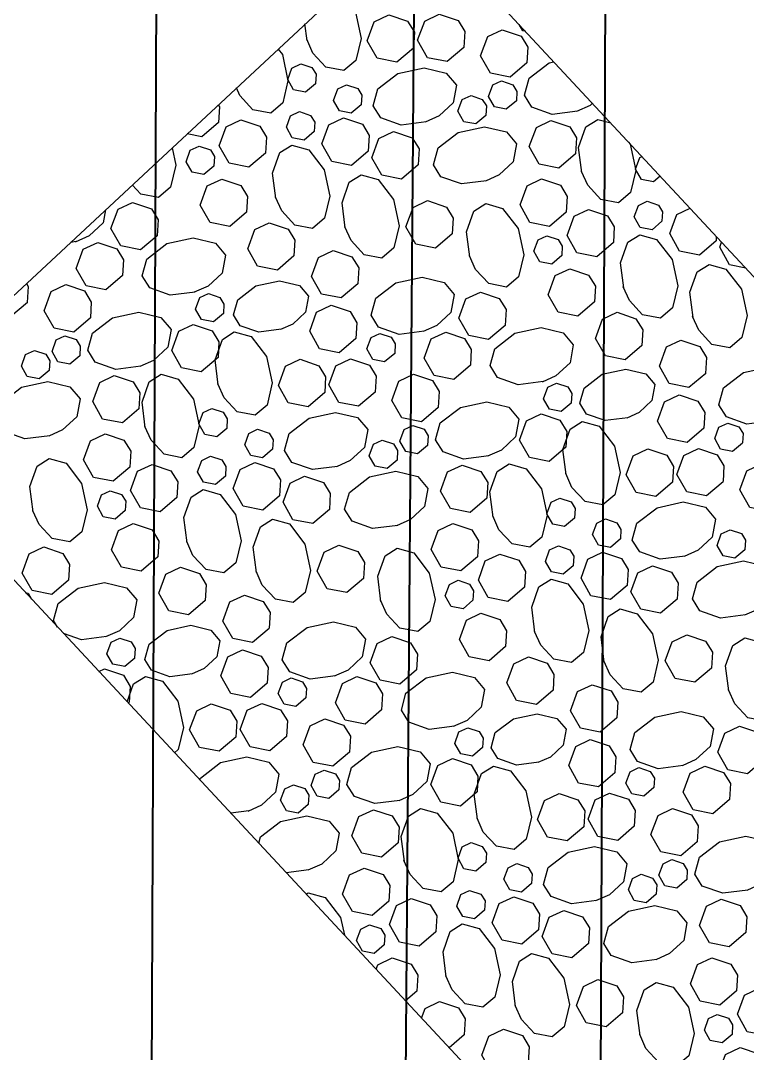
# Model space of a CAD drawing. Header units: inches. Extents: x -5337 to 1057, y 15227 to 19227.
# Drawn here: x -1603.66 to -1593.95, y 18825.35 to 18839.15 of the extents above; entities that cross this region are included whole.
import ezdxf

# ---------------------------------------------------------------- set-up
doc = ezdxf.new("R2010")
doc.units = ezdxf.units.IN
doc.header["$LTSCALE"] = 150
doc.header["$MEASUREMENT"] = 0
doc.layers.add('COMT-MIN', color=84, linetype='Continuous')
doc.layers.add('PAVING', color=7, linetype='Continuous')

msp = doc.modelspace()

# ---------------------------------------------------------------- linework, layer by layer
at = {"layer": 'COMT-MIN', "color": 5, "linetype": 'Continuous', "lineweight": 40}
for p, q in [((-1601.925, 18821.203), (-1601.737, 18866.844)), ((-1595.953, 18814.368), (-1595.788, 18854.512)), ((-1598.41, 18839.341), (-1598.584, 18816.865))]:
    msp.add_line(p, q, dxfattribs=at)
for centre, radius, start, end in [((-1559.795, 19116.273), 298.062, 254.01612, 261.87426), ((-1547.951, 19142.999), 330.042, 253.31708, 261.17523)]:
    msp.add_arc(centre, radius, start, end, dxfattribs=at)
at = {"layer": 'PAVING', "color": 1, "flags": 128}
msp.add_lwpolyline([(-1592.025, 18819.077), (-1584.706, 18825.891), (-1598.335, 18840.529), (-1605.654, 18833.714)], close=True, dxfattribs=at)
for points in [[(-1599.403, 18839.534), (-1599.397, 18839.533), (-1599.191, 18839.264), (-1599.115, 18838.912), (-1599.186, 18838.617), (-1599.346, 18838.482), (-1599.584, 18838.527), (-1599.759, 18838.715), (-1599.842, 18838.9)], [(-1598.415, 18838.784), (-1598.638, 18838.595), (-1598.902, 18838.647), (-1599.034, 18838.881), (-1598.94, 18839.136), (-1598.745, 18839.228), (-1598.493, 18839.144), (-1598.403, 18838.995), (-1598.415, 18838.784)], [(-1597.74, 18838.791), (-1597.963, 18838.602), (-1598.227, 18838.654), (-1598.359, 18838.888), (-1598.265, 18839.143), (-1598.07, 18839.236), (-1597.818, 18839.151), (-1597.728, 18839.003), (-1597.741, 18838.791)], [(-1599.837, 18838.886), (-1599.865, 18839.105)], [(-1596.898, 18838.584), (-1597.121, 18838.395), (-1597.384, 18838.447), (-1597.517, 18838.681), (-1597.423, 18838.937), (-1597.228, 18839.029), (-1596.976, 18838.944), (-1596.886, 18838.796), (-1596.898, 18838.585)], [(-1596.915, 18839.004), (-1596.954, 18839.012), (-1597.003, 18839.099)], [(-1600.224, 18838.77), (-1600.167, 18838.697), (-1600.092, 18838.345), (-1600.162, 18838.05), (-1600.323, 18837.915), (-1600.561, 18837.959), (-1600.735, 18838.148), (-1600.782, 18838.251)], [(-1596.224, 18837.939), (-1596.56, 18837.896), (-1596.833, 18837.993), (-1596.933, 18838.153), (-1596.87, 18838.379), (-1596.602, 18838.585), (-1596.538, 18838.599)], [(-1599.724, 18838.306), (-1599.858, 18838.192), (-1600.016, 18838.224), (-1600.095, 18838.364), (-1600.039, 18838.517), (-1599.922, 18838.573), (-1599.771, 18838.522), (-1599.717, 18838.433), (-1599.724, 18838.306)], [(-1598.244, 18837.797), (-1598.58, 18837.755), (-1598.853, 18837.852), (-1598.954, 18838.012), (-1598.891, 18838.238), (-1598.623, 18838.444), (-1598.271, 18838.52), (-1597.976, 18838.449), (-1597.84, 18838.289), (-1597.885, 18838.051), (-1598.073, 18837.876), (-1598.259, 18837.793)], [(-1597.04, 18838.078), (-1597.174, 18837.965), (-1597.332, 18837.996), (-1597.411, 18838.136), (-1597.355, 18838.29), (-1597.238, 18838.345), (-1597.087, 18838.294), (-1597.033, 18838.205), (-1597.04, 18838.078)], [(-1599.112, 18838.026), (-1599.246, 18837.913), (-1599.404, 18837.944), (-1599.484, 18838.084), (-1599.427, 18838.238), (-1599.31, 18838.293), (-1599.159, 18838.242), (-1599.105, 18838.153), (-1599.113, 18838.027)], [(-1601.024, 18838.025), (-1601.008, 18838), (-1601.021, 18837.788)], [(-1597.449, 18837.883), (-1597.582, 18837.769), (-1597.74, 18837.8), (-1597.82, 18837.94), (-1597.764, 18838.094), (-1597.646, 18838.149), (-1597.495, 18838.098), (-1597.441, 18838.01), (-1597.449, 18837.883)], [(-1596.023, 18838.045), (-1596.053, 18838.017), (-1596.238, 18837.934)], [(-1599.742, 18837.668), (-1599.875, 18837.554), (-1600.034, 18837.585), (-1600.113, 18837.726), (-1600.057, 18837.879), (-1599.94, 18837.934), (-1599.789, 18837.884), (-1599.735, 18837.795), (-1599.742, 18837.668)], [(-1601.021, 18837.788), (-1601.243, 18837.599), (-1601.44, 18837.637)], [(-1600.392, 18837.381), (-1600.615, 18837.192), (-1600.878, 18837.244), (-1601.011, 18837.477), (-1600.917, 18837.733), (-1600.722, 18837.825), (-1600.47, 18837.74), (-1600.38, 18837.592), (-1600.392, 18837.381)], [(-1599.02, 18837.406), (-1599.242, 18837.216), (-1599.506, 18837.268), (-1599.639, 18837.502), (-1599.545, 18837.758), (-1599.35, 18837.85), (-1599.098, 18837.765), (-1599.007, 18837.617), (-1599.02, 18837.406)], [(-1596.249, 18837.371), (-1596.471, 18837.181), (-1596.735, 18837.233), (-1596.867, 18837.467), (-1596.773, 18837.723), (-1596.578, 18837.815), (-1596.327, 18837.731), (-1596.236, 18837.582), (-1596.249, 18837.371)], [(-1596.166, 18837.121), (-1596.208, 18837.457), (-1596.112, 18837.73), (-1595.951, 18837.83), (-1595.778, 18837.783)], [(-1598.353, 18837.223), (-1598.576, 18837.034), (-1598.839, 18837.086), (-1598.972, 18837.319), (-1598.878, 18837.575), (-1598.683, 18837.667), (-1598.431, 18837.583), (-1598.341, 18837.435), (-1598.353, 18837.223)], [(-1597.44, 18837.01), (-1597.775, 18836.968), (-1598.049, 18837.064), (-1598.149, 18837.225), (-1598.086, 18837.451), (-1597.818, 18837.657), (-1597.466, 18837.732), (-1597.171, 18837.662), (-1597.036, 18837.502), (-1597.081, 18837.264), (-1597.269, 18837.089), (-1597.454, 18837.006)], [(-1601.082, 18837.207), (-1601.215, 18837.094), (-1601.373, 18837.125), (-1601.453, 18837.265), (-1601.397, 18837.418), (-1601.28, 18837.474), (-1601.129, 18837.423), (-1601.074, 18837.334), (-1601.082, 18837.207)], [(-1600.254, 18836.778), (-1600.297, 18837.114), (-1600.2, 18837.387), (-1600.04, 18837.487), (-1599.814, 18837.424), (-1599.608, 18837.156), (-1599.532, 18836.805), (-1599.603, 18836.51), (-1599.763, 18836.374), (-1600.001, 18836.419), (-1600.176, 18836.607), (-1600.259, 18836.792)], [(-1595.54, 18837.527), (-1595.519, 18837.5), (-1595.444, 18837.148), (-1595.514, 18836.852), (-1595.674, 18836.717), (-1595.912, 18836.762), (-1596.087, 18836.95), (-1596.17, 18837.135)], [(-1601.639, 18837.452), (-1601.589, 18837.219), (-1601.66, 18836.924), (-1601.82, 18836.789), (-1602.058, 18836.833), (-1602.172, 18836.956)], [(-1595.118, 18837.073), (-1595.209, 18836.995), (-1595.368, 18837.026), (-1595.447, 18837.166), (-1595.391, 18837.32), (-1595.361, 18837.334)], [(-1599.327, 18836.382), (-1599.37, 18836.717), (-1599.273, 18836.991), (-1599.113, 18837.091), (-1598.887, 18837.028), (-1598.681, 18836.76), (-1598.606, 18836.408), (-1598.676, 18836.113), (-1598.836, 18835.978), (-1599.074, 18836.023), (-1599.249, 18836.211), (-1599.332, 18836.396)], [(-1600.645, 18836.589), (-1600.867, 18836.399), (-1601.131, 18836.451), (-1601.264, 18836.685), (-1601.17, 18836.941), (-1600.975, 18837.033), (-1600.723, 18836.948), (-1600.632, 18836.8), (-1600.645, 18836.589)], [(-1596.373, 18836.591), (-1596.595, 18836.401), (-1596.859, 18836.453), (-1596.991, 18836.687), (-1596.897, 18836.943), (-1596.702, 18837.035), (-1596.451, 18836.95), (-1596.36, 18836.802), (-1596.373, 18836.591)], [(-1601.838, 18836.277), (-1602.061, 18836.087), (-1602.324, 18836.139), (-1602.457, 18836.373), (-1602.363, 18836.629), (-1602.168, 18836.721), (-1601.916, 18836.636), (-1601.826, 18836.488), (-1601.838, 18836.277)], [(-1597.896, 18836.301), (-1598.119, 18836.111), (-1598.382, 18836.163), (-1598.515, 18836.397), (-1598.421, 18836.653), (-1598.226, 18836.745), (-1597.974, 18836.66), (-1597.883, 18836.512), (-1597.896, 18836.301)], [(-1597.663, 18835.995), (-1597.706, 18836.33), (-1597.609, 18836.604), (-1597.448, 18836.705), (-1597.223, 18836.642), (-1597.017, 18836.374), (-1596.941, 18836.022), (-1597.012, 18835.726), (-1597.172, 18835.591), (-1597.41, 18835.636), (-1597.585, 18835.824), (-1597.668, 18836.009)], [(-1595.094, 18836.47), (-1595.227, 18836.357), (-1595.386, 18836.388), (-1595.465, 18836.528), (-1595.409, 18836.682), (-1595.292, 18836.737), (-1595.141, 18836.686), (-1595.086, 18836.597), (-1595.094, 18836.47)], [(-1594.372, 18836.208), (-1594.594, 18836.018), (-1594.858, 18836.07), (-1594.99, 18836.304), (-1594.897, 18836.56), (-1594.718, 18836.644)], [(-1602.529, 18836.623), (-1602.562, 18836.45), (-1602.75, 18836.275), (-1602.935, 18836.192)], [(-1595.744, 18836.184), (-1595.966, 18835.994), (-1596.23, 18836.046), (-1596.363, 18836.28), (-1596.269, 18836.536), (-1596.074, 18836.628), (-1595.822, 18836.543), (-1595.731, 18836.395), (-1595.744, 18836.184)], [(-1600.012, 18836.006), (-1600.234, 18835.817), (-1600.498, 18835.869), (-1600.63, 18836.102), (-1600.536, 18836.358), (-1600.342, 18836.45), (-1600.09, 18836.365), (-1600, 18836.217), (-1600.012, 18836.006)], [(-1601.331, 18835.524), (-1601.666, 18835.482), (-1601.939, 18835.578), (-1602.04, 18835.739), (-1601.977, 18835.965), (-1601.709, 18836.171), (-1601.357, 18836.246), (-1601.062, 18836.176), (-1600.927, 18836.016), (-1600.971, 18835.778), (-1601.159, 18835.603), (-1601.345, 18835.52)], [(-1596.434, 18836.01), (-1596.567, 18835.896), (-1596.725, 18835.927), (-1596.805, 18836.068), (-1596.749, 18836.221), (-1596.632, 18836.276), (-1596.481, 18836.226), (-1596.426, 18836.137), (-1596.434, 18836.01)], [(-1595.606, 18835.581), (-1595.648, 18835.916), (-1595.552, 18836.189), (-1595.391, 18836.29), (-1595.166, 18836.227), (-1594.96, 18835.959), (-1594.884, 18835.607), (-1594.955, 18835.312), (-1595.115, 18835.177), (-1595.353, 18835.221), (-1595.528, 18835.409), (-1595.611, 18835.595)], [(-1594.368, 18836.268), (-1594.372, 18836.208)], [(-1602.921, 18836.197), (-1602.998, 18836.187)], [(-1602.302, 18835.743), (-1602.525, 18835.554), (-1602.788, 18835.606), (-1602.921, 18835.84), (-1602.827, 18836.095), (-1602.632, 18836.187), (-1602.38, 18836.103), (-1602.29, 18835.955), (-1602.302, 18835.743)], [(-1593.974, 18835.845), (-1594.191, 18835.888), (-1594.323, 18836.122), (-1594.298, 18836.192)], [(-1599.158, 18835.635), (-1599.381, 18835.445), (-1599.645, 18835.497), (-1599.777, 18835.731), (-1599.683, 18835.987), (-1599.488, 18836.079), (-1599.237, 18835.994), (-1599.146, 18835.846), (-1599.159, 18835.635)], [(-1595.997, 18835.391), (-1596.219, 18835.202), (-1596.483, 18835.254), (-1596.615, 18835.488), (-1596.521, 18835.743), (-1596.327, 18835.836), (-1596.075, 18835.751), (-1595.984, 18835.602), (-1595.997, 18835.391)], [(-1594.679, 18835.184), (-1594.721, 18835.52), (-1594.625, 18835.793), (-1594.465, 18835.894), (-1594.239, 18835.831), (-1594.033, 18835.563), (-1593.957, 18835.211), (-1594.028, 18834.915), (-1594.188, 18834.78), (-1594.426, 18834.825), (-1594.601, 18835.013), (-1594.684, 18835.198)], [(-1598.273, 18834.999), (-1598.608, 18834.957), (-1598.882, 18835.053), (-1598.982, 18835.214), (-1598.92, 18835.44), (-1598.651, 18835.645), (-1598.299, 18835.721), (-1598.004, 18835.651), (-1597.869, 18835.49), (-1597.914, 18835.252), (-1598.102, 18835.078), (-1598.287, 18834.995)], [(-1603.587, 18835.638), (-1603.562, 18835.597), (-1603.575, 18835.385)], [(-1602.732, 18835.179), (-1602.955, 18834.989), (-1603.218, 18835.041), (-1603.351, 18835.275), (-1603.257, 18835.531), (-1603.062, 18835.623), (-1602.81, 18835.538), (-1602.72, 18835.39), (-1602.732, 18835.179)], [(-1600.181, 18835.026), (-1600.483, 18834.988), (-1600.729, 18835.074), (-1600.82, 18835.219), (-1600.763, 18835.422), (-1600.522, 18835.608), (-1600.205, 18835.675), (-1599.939, 18835.612), (-1599.818, 18835.468), (-1599.858, 18835.254), (-1600.027, 18835.096), (-1600.194, 18835.022)], [(-1600.954, 18835.237), (-1601.088, 18835.124), (-1601.246, 18835.155), (-1601.326, 18835.295), (-1601.269, 18835.449), (-1601.152, 18835.504), (-1601.001, 18835.453), (-1600.947, 18835.364), (-1600.955, 18835.237)], [(-1597.19, 18835.079), (-1597.412, 18834.89), (-1597.676, 18834.942), (-1597.808, 18835.176), (-1597.715, 18835.431), (-1597.52, 18835.524), (-1597.268, 18835.439), (-1597.177, 18835.291), (-1597.19, 18835.079)], [(-1603.574, 18835.385), (-1603.797, 18835.196), (-1604.016, 18835.239)], [(-1599.184, 18834.902), (-1599.406, 18834.713), (-1599.67, 18834.765), (-1599.802, 18834.999), (-1599.709, 18835.254), (-1599.514, 18835.347), (-1599.262, 18835.262), (-1599.172, 18835.114), (-1599.184, 18834.902)], [(-1602.058, 18834.533), (-1602.394, 18834.49), (-1602.667, 18834.587), (-1602.767, 18834.747), (-1602.705, 18834.973), (-1602.436, 18835.179), (-1602.085, 18835.255), (-1601.789, 18835.184), (-1601.654, 18835.024), (-1601.699, 18834.786), (-1601.887, 18834.611), (-1602.072, 18834.528)], [(-1595.364, 18834.809), (-1595.586, 18834.619), (-1595.85, 18834.671), (-1595.982, 18834.905), (-1595.888, 18835.161), (-1595.693, 18835.253), (-1595.442, 18835.168), (-1595.351, 18835.02), (-1595.364, 18834.809)], [(-1601.027, 18834.648), (-1601.25, 18834.458), (-1601.514, 18834.51), (-1601.646, 18834.744), (-1601.552, 18835), (-1601.357, 18835.092), (-1601.105, 18835.007), (-1601.015, 18834.859), (-1601.027, 18834.648)], [(-1601.023, 18834.282), (-1601.065, 18834.618), (-1600.969, 18834.892), (-1600.809, 18834.992), (-1600.583, 18834.929), (-1600.377, 18834.661), (-1600.301, 18834.309), (-1600.372, 18834.014), (-1600.532, 18833.879), (-1600.77, 18833.923), (-1600.945, 18834.111), (-1601.028, 18834.297)], [(-1597.654, 18834.546), (-1597.876, 18834.356), (-1598.14, 18834.408), (-1598.273, 18834.642), (-1598.179, 18834.898), (-1597.984, 18834.99), (-1597.732, 18834.905), (-1597.642, 18834.757), (-1597.654, 18834.546)], [(-1596.682, 18834.327), (-1597.018, 18834.285), (-1597.291, 18834.381), (-1597.391, 18834.541), (-1597.329, 18834.767), (-1597.061, 18834.973), (-1596.709, 18835.049), (-1596.414, 18834.978), (-1596.279, 18834.818), (-1596.323, 18834.58), (-1596.511, 18834.405), (-1596.697, 18834.322)], [(-1602.874, 18834.673), (-1603.008, 18834.559), (-1603.166, 18834.59), (-1603.245, 18834.73), (-1603.189, 18834.884), (-1603.072, 18834.939), (-1602.921, 18834.888), (-1602.867, 18834.799), (-1602.875, 18834.672)], [(-1598.666, 18834.705), (-1598.8, 18834.591), (-1598.958, 18834.622), (-1599.037, 18834.763), (-1598.981, 18834.916), (-1598.864, 18834.972), (-1598.713, 18834.921), (-1598.659, 18834.832), (-1598.666, 18834.705)], [(-1594.51, 18834.437), (-1594.733, 18834.248), (-1594.996, 18834.3), (-1595.129, 18834.534), (-1595.035, 18834.79), (-1594.84, 18834.882), (-1594.589, 18834.797), (-1594.498, 18834.649), (-1594.511, 18834.437)], [(-1603.283, 18834.477), (-1603.416, 18834.363), (-1603.575, 18834.394), (-1603.654, 18834.534), (-1603.598, 18834.688), (-1603.481, 18834.743), (-1603.33, 18834.693), (-1603.275, 18834.604), (-1603.283, 18834.477)], [(-1599.601, 18834.181), (-1599.824, 18833.991), (-1600.088, 18834.043), (-1600.22, 18834.277), (-1600.126, 18834.533), (-1599.931, 18834.625), (-1599.679, 18834.54), (-1599.589, 18834.392), (-1599.601, 18834.181)], [(-1598.926, 18834.188), (-1599.149, 18833.998), (-1599.412, 18834.05), (-1599.545, 18834.284), (-1599.451, 18834.54), (-1599.256, 18834.632), (-1599.004, 18834.547), (-1598.914, 18834.399), (-1598.927, 18834.188)], [(-1595.552, 18833.845), (-1595.854, 18833.807), (-1596.101, 18833.893), (-1596.191, 18834.038), (-1596.135, 18834.241), (-1595.893, 18834.427), (-1595.576, 18834.495), (-1595.311, 18834.431), (-1595.189, 18834.287), (-1595.229, 18834.073), (-1595.398, 18833.915), (-1595.565, 18833.841)], [(-1593.624, 18833.802), (-1593.96, 18833.759), (-1594.234, 18833.856), (-1594.334, 18834.016), (-1594.271, 18834.242), (-1594.003, 18834.448), (-1593.651, 18834.524), (-1593.356, 18834.453), (-1593.221, 18834.293), (-1593.265, 18834.055), (-1593.453, 18833.88), (-1593.639, 18833.797)], [(-1603.274, 18833.604), (-1603.609, 18833.562), (-1603.883, 18833.659), (-1603.983, 18833.819), (-1603.921, 18834.045), (-1603.652, 18834.251), (-1603.3, 18834.327), (-1603.005, 18834.256), (-1602.87, 18834.096), (-1602.915, 18833.858), (-1603.103, 18833.683), (-1603.288, 18833.6)], [(-1602.083, 18833.965), (-1602.305, 18833.775), (-1602.569, 18833.827), (-1602.701, 18834.061), (-1602.607, 18834.317), (-1602.413, 18834.409), (-1602.161, 18834.325), (-1602.07, 18834.176), (-1602.083, 18833.965)], [(-1602, 18833.715), (-1602.042, 18834.051), (-1601.946, 18834.324), (-1601.785, 18834.425), (-1601.559, 18834.362), (-1601.353, 18834.094), (-1601.278, 18833.742), (-1601.348, 18833.446), (-1601.509, 18833.311), (-1601.747, 18833.356), (-1601.921, 18833.544), (-1602.004, 18833.729)], [(-1598.084, 18833.981), (-1598.306, 18833.791), (-1598.57, 18833.843), (-1598.703, 18834.077), (-1598.609, 18834.333), (-1598.414, 18834.425), (-1598.162, 18834.341), (-1598.072, 18834.193), (-1598.084, 18833.981)], [(-1596.306, 18834.04), (-1596.44, 18833.926), (-1596.598, 18833.958), (-1596.677, 18834.098), (-1596.621, 18834.251), (-1596.504, 18834.307), (-1596.353, 18834.256), (-1596.299, 18834.167), (-1596.306, 18834.04)], [(-1597.41, 18833.335), (-1597.745, 18833.293), (-1598.019, 18833.389), (-1598.119, 18833.55), (-1598.056, 18833.775), (-1597.788, 18833.982), (-1597.436, 18834.057), (-1597.141, 18833.986), (-1597.006, 18833.827), (-1597.051, 18833.588), (-1597.239, 18833.413), (-1597.424, 18833.331)], [(-1594.536, 18833.705), (-1594.758, 18833.515), (-1595.022, 18833.567), (-1595.154, 18833.801), (-1595.06, 18834.057), (-1594.866, 18834.149), (-1594.614, 18834.064), (-1594.523, 18833.916), (-1594.536, 18833.705)], [(-1600.91, 18833.702), (-1601.044, 18833.589), (-1601.202, 18833.62), (-1601.281, 18833.761), (-1601.225, 18833.914), (-1601.108, 18833.969), (-1600.957, 18833.918), (-1600.903, 18833.83), (-1600.91, 18833.703)], [(-1599.43, 18833.194), (-1599.766, 18833.152), (-1600.039, 18833.248), (-1600.139, 18833.409), (-1600.077, 18833.635), (-1599.809, 18833.841), (-1599.457, 18833.916), (-1599.162, 18833.846), (-1599.026, 18833.686), (-1599.071, 18833.447), (-1599.259, 18833.273), (-1599.444, 18833.19)], [(-1596.379, 18833.45), (-1596.602, 18833.261), (-1596.865, 18833.313), (-1596.998, 18833.547), (-1596.904, 18833.802), (-1596.709, 18833.895), (-1596.457, 18833.81), (-1596.367, 18833.662), (-1596.379, 18833.45)], [(-1596.375, 18833.085), (-1596.417, 18833.42), (-1596.321, 18833.694), (-1596.16, 18833.795), (-1595.934, 18833.732), (-1595.728, 18833.464), (-1595.653, 18833.112), (-1595.723, 18832.816), (-1595.883, 18832.681), (-1596.122, 18832.726), (-1596.297, 18832.914), (-1596.379, 18833.099)], [(-1594.018, 18833.507), (-1594.151, 18833.394), (-1594.31, 18833.425), (-1594.389, 18833.565), (-1594.333, 18833.719), (-1594.216, 18833.774), (-1594.065, 18833.723), (-1594.01, 18833.634), (-1594.018, 18833.508)], [(-1602.207, 18833.185), (-1602.429, 18832.995), (-1602.693, 18833.047), (-1602.825, 18833.281), (-1602.731, 18833.537), (-1602.536, 18833.629), (-1602.285, 18833.544), (-1602.194, 18833.396), (-1602.207, 18833.185)], [(-1600.298, 18833.423), (-1600.432, 18833.309), (-1600.59, 18833.34), (-1600.67, 18833.481), (-1600.613, 18833.634), (-1600.497, 18833.69), (-1600.345, 18833.639), (-1600.291, 18833.55), (-1600.299, 18833.423)], [(-1598.226, 18833.475), (-1598.36, 18833.361), (-1598.518, 18833.392), (-1598.597, 18833.533), (-1598.541, 18833.686), (-1598.424, 18833.742), (-1598.273, 18833.691), (-1598.219, 18833.602), (-1598.226, 18833.475)], [(-1598.635, 18833.279), (-1598.768, 18833.166), (-1598.926, 18833.197), (-1599.006, 18833.337), (-1598.95, 18833.49), (-1598.832, 18833.546), (-1598.681, 18833.495), (-1598.627, 18833.406), (-1598.635, 18833.279)], [(-1594.953, 18832.983), (-1595.175, 18832.794), (-1595.439, 18832.846), (-1595.572, 18833.08), (-1595.478, 18833.335), (-1595.283, 18833.427), (-1595.031, 18833.343), (-1594.941, 18833.195), (-1594.953, 18832.983)], [(-1594.278, 18832.99), (-1594.5, 18832.801), (-1594.764, 18832.853), (-1594.897, 18833.087), (-1594.803, 18833.342), (-1594.608, 18833.435), (-1594.356, 18833.35), (-1594.266, 18833.202), (-1594.278, 18832.991)], [(-1603.497, 18832.589), (-1603.54, 18832.925), (-1603.444, 18833.198), (-1603.283, 18833.298), (-1603.057, 18833.236), (-1602.851, 18832.968), (-1602.775, 18832.615), (-1602.846, 18832.32), (-1603.006, 18832.185), (-1603.244, 18832.23), (-1603.419, 18832.418), (-1603.502, 18832.603)], [(-1601.578, 18832.778), (-1601.801, 18832.588), (-1602.064, 18832.64), (-1602.197, 18832.874), (-1602.103, 18833.13), (-1601.908, 18833.222), (-1601.656, 18833.137), (-1601.566, 18832.989), (-1601.578, 18832.778)], [(-1600.928, 18833.064), (-1601.061, 18832.951), (-1601.22, 18832.982), (-1601.299, 18833.122), (-1601.243, 18833.275), (-1601.126, 18833.331), (-1600.975, 18833.28), (-1600.921, 18833.191), (-1600.928, 18833.065)], [(-1600.206, 18832.802), (-1600.428, 18832.612), (-1600.692, 18832.665), (-1600.825, 18832.898), (-1600.731, 18833.154), (-1600.536, 18833.246), (-1600.284, 18833.162), (-1600.193, 18833.014), (-1600.206, 18832.802)], [(-1597.435, 18832.768), (-1597.657, 18832.578), (-1597.921, 18832.63), (-1598.053, 18832.864), (-1597.959, 18833.12), (-1597.765, 18833.212), (-1597.513, 18833.127), (-1597.422, 18832.979), (-1597.435, 18832.768)], [(-1597.352, 18832.517), (-1597.394, 18832.853), (-1597.297, 18833.126), (-1597.137, 18833.227), (-1596.911, 18833.164), (-1596.705, 18832.896), (-1596.63, 18832.544), (-1596.7, 18832.249), (-1596.86, 18832.114), (-1597.098, 18832.158), (-1597.273, 18832.347), (-1597.356, 18832.532)], [(-1593.436, 18832.783), (-1593.658, 18832.594), (-1593.922, 18832.646), (-1594.054, 18832.88), (-1593.961, 18833.136), (-1593.766, 18833.228), (-1593.514, 18833.143), (-1593.423, 18832.995), (-1593.436, 18832.784)], [(-1599.539, 18832.62), (-1599.761, 18832.43), (-1600.025, 18832.482), (-1600.157, 18832.716), (-1600.064, 18832.972), (-1599.869, 18833.064), (-1599.617, 18832.979), (-1599.526, 18832.831), (-1599.539, 18832.62)], [(-1598.626, 18832.407), (-1598.961, 18832.365), (-1599.235, 18832.461), (-1599.335, 18832.622), (-1599.272, 18832.848), (-1599.004, 18833.053), (-1598.652, 18833.129), (-1598.357, 18833.059), (-1598.222, 18832.898), (-1598.267, 18832.66), (-1598.455, 18832.485), (-1598.64, 18832.402)], [(-1602.268, 18832.604), (-1602.401, 18832.49), (-1602.56, 18832.521), (-1602.639, 18832.662), (-1602.583, 18832.815), (-1602.466, 18832.87), (-1602.315, 18832.82), (-1602.26, 18832.731), (-1602.268, 18832.604)], [(-1601.44, 18832.175), (-1601.482, 18832.51), (-1601.386, 18832.784), (-1601.226, 18832.884), (-1601, 18832.821), (-1600.794, 18832.553), (-1600.718, 18832.201), (-1600.789, 18831.906), (-1600.949, 18831.771), (-1601.187, 18831.815), (-1601.362, 18832.004), (-1601.445, 18832.189)], [(-1596.262, 18832.505), (-1596.395, 18832.391), (-1596.554, 18832.423), (-1596.633, 18832.563), (-1596.577, 18832.716), (-1596.46, 18832.772), (-1596.309, 18832.721), (-1596.254, 18832.632), (-1596.262, 18832.505)], [(-1594.782, 18831.997), (-1595.118, 18831.954), (-1595.391, 18832.051), (-1595.491, 18832.211), (-1595.429, 18832.437), (-1595.16, 18832.643), (-1594.809, 18832.719), (-1594.513, 18832.648), (-1594.378, 18832.488), (-1594.423, 18832.25), (-1594.611, 18832.075), (-1594.796, 18831.992)], [(-1601.831, 18831.985), (-1602.053, 18831.796), (-1602.317, 18831.848), (-1602.449, 18832.082), (-1602.356, 18832.338), (-1602.161, 18832.43), (-1601.909, 18832.345), (-1601.818, 18832.197), (-1601.831, 18831.985)], [(-1600.513, 18831.778), (-1600.555, 18832.114), (-1600.459, 18832.387), (-1600.299, 18832.488), (-1600.073, 18832.425), (-1599.867, 18832.157), (-1599.792, 18831.805), (-1599.862, 18831.51), (-1600.022, 18831.375), (-1600.26, 18831.419), (-1600.435, 18831.607), (-1600.518, 18831.793)], [(-1597.558, 18831.987), (-1597.781, 18831.798), (-1598.044, 18831.85), (-1598.177, 18832.084), (-1598.083, 18832.339), (-1597.888, 18832.431), (-1597.636, 18832.347), (-1597.546, 18832.199), (-1597.559, 18831.987)], [(-1595.65, 18832.226), (-1595.784, 18832.112), (-1595.942, 18832.143), (-1596.021, 18832.283), (-1595.965, 18832.437), (-1595.848, 18832.492), (-1595.697, 18832.441), (-1595.643, 18832.352), (-1595.65, 18832.226)], [(-1593.987, 18832.082), (-1594.12, 18831.968), (-1594.278, 18831.999), (-1594.357, 18832.139), (-1594.301, 18832.293), (-1594.184, 18832.348), (-1594.033, 18832.297), (-1593.979, 18832.208), (-1593.987, 18832.082)], [(-1603.024, 18831.673), (-1603.247, 18831.484), (-1603.51, 18831.536), (-1603.643, 18831.77), (-1603.549, 18832.025), (-1603.354, 18832.118), (-1603.102, 18832.033), (-1603.012, 18831.885), (-1603.024, 18831.674)], [(-1599.082, 18831.697), (-1599.304, 18831.508), (-1599.568, 18831.56), (-1599.701, 18831.794), (-1599.607, 18832.049), (-1599.412, 18832.141), (-1599.16, 18832.057), (-1599.07, 18831.909), (-1599.082, 18831.697)], [(-1598.849, 18831.391), (-1598.891, 18831.727), (-1598.795, 18832.001), (-1598.635, 18832.101), (-1598.409, 18832.038), (-1598.203, 18831.77), (-1598.127, 18831.418), (-1598.198, 18831.123), (-1598.358, 18830.988), (-1598.596, 18831.032), (-1598.771, 18831.22), (-1598.854, 18831.406)], [(-1596.28, 18831.867), (-1596.413, 18831.753), (-1596.572, 18831.785), (-1596.651, 18831.925), (-1596.595, 18832.078), (-1596.478, 18832.133), (-1596.327, 18832.082), (-1596.272, 18831.994), (-1596.28, 18831.867)], [(-1596.93, 18831.58), (-1597.152, 18831.391), (-1597.416, 18831.443), (-1597.548, 18831.676), (-1597.455, 18831.932), (-1597.26, 18832.024), (-1597.008, 18831.94), (-1596.917, 18831.792), (-1596.93, 18831.58)], [(-1595.558, 18831.605), (-1595.78, 18831.415), (-1596.044, 18831.467), (-1596.176, 18831.701), (-1596.083, 18831.957), (-1595.887, 18832.049), (-1595.636, 18831.964), (-1595.545, 18831.816), (-1595.558, 18831.605)], [(-1601.198, 18831.402), (-1601.42, 18831.213), (-1601.684, 18831.265), (-1601.816, 18831.499), (-1601.722, 18831.754), (-1601.528, 18831.847), (-1601.276, 18831.762), (-1601.185, 18831.614), (-1601.198, 18831.403)], [(-1594.891, 18831.422), (-1595.113, 18831.232), (-1595.377, 18831.285), (-1595.509, 18831.519), (-1595.415, 18831.774), (-1595.221, 18831.866), (-1594.969, 18831.782), (-1594.878, 18831.633), (-1594.891, 18831.422)], [(-1593.977, 18831.21), (-1594.313, 18831.167), (-1594.586, 18831.263), (-1594.687, 18831.424), (-1594.624, 18831.65), (-1594.356, 18831.856), (-1594.004, 18831.931), (-1593.709, 18831.861), (-1593.574, 18831.701), (-1593.618, 18831.463), (-1593.806, 18831.288), (-1593.992, 18831.205)], [(-1596.792, 18830.977), (-1596.834, 18831.312), (-1596.738, 18831.586), (-1596.577, 18831.687), (-1596.352, 18831.624), (-1596.146, 18831.356), (-1596.07, 18831.004), (-1596.141, 18830.708), (-1596.301, 18830.573), (-1596.539, 18830.618), (-1596.714, 18830.806), (-1596.797, 18830.991)], [(-1603.17, 18831.047), (-1603.226, 18831.135), (-1603.163, 18831.361), (-1602.895, 18831.567), (-1602.543, 18831.643), (-1602.248, 18831.572), (-1602.113, 18831.412), (-1602.157, 18831.174), (-1602.345, 18830.999), (-1602.531, 18830.916)], [(-1597.62, 18831.406), (-1597.753, 18831.293), (-1597.911, 18831.324), (-1597.991, 18831.464), (-1597.934, 18831.617), (-1597.818, 18831.673), (-1597.666, 18831.622), (-1597.612, 18831.533), (-1597.62, 18831.406)], [(-1603.603, 18831.512), (-1603.566, 18831.499), (-1603.518, 18831.42)], [(-1600.344, 18831.031), (-1600.567, 18830.842), (-1600.831, 18830.894), (-1600.963, 18831.128), (-1600.869, 18831.384), (-1600.674, 18831.475), (-1600.423, 18831.391), (-1600.332, 18831.243), (-1600.345, 18831.032)], [(-1595.865, 18830.581), (-1595.907, 18830.916), (-1595.811, 18831.19), (-1595.651, 18831.29), (-1595.425, 18831.227), (-1595.219, 18830.959), (-1595.143, 18830.607), (-1595.214, 18830.312), (-1595.374, 18830.177), (-1595.612, 18830.222), (-1595.787, 18830.41), (-1595.87, 18830.595)], [(-1597.183, 18830.788), (-1597.405, 18830.598), (-1597.669, 18830.651), (-1597.801, 18830.884), (-1597.707, 18831.14), (-1597.513, 18831.232), (-1597.261, 18831.148), (-1597.17, 18830.999), (-1597.183, 18830.788)], [(-1601.367, 18830.422), (-1601.669, 18830.384), (-1601.915, 18830.471), (-1602.005, 18830.616), (-1601.949, 18830.819), (-1601.708, 18831.004), (-1601.391, 18831.072), (-1601.125, 18831.008), (-1601.004, 18830.865), (-1601.044, 18830.65), (-1601.213, 18830.493), (-1601.38, 18830.418)], [(-1599.459, 18830.396), (-1599.794, 18830.353), (-1600.068, 18830.45), (-1600.168, 18830.61), (-1600.105, 18830.836), (-1599.837, 18831.042), (-1599.485, 18831.118), (-1599.19, 18831.047), (-1599.055, 18830.887), (-1599.1, 18830.649), (-1599.288, 18830.474), (-1599.473, 18830.391)], [(-1602.517, 18830.921), (-1602.852, 18830.879), (-1603.093, 18830.963)], [(-1602.14, 18830.634), (-1602.274, 18830.52), (-1602.432, 18830.552), (-1602.512, 18830.692), (-1602.455, 18830.845), (-1602.338, 18830.901), (-1602.187, 18830.85), (-1602.133, 18830.761), (-1602.141, 18830.634)], [(-1598.376, 18830.476), (-1598.598, 18830.286), (-1598.862, 18830.338), (-1598.994, 18830.572), (-1598.901, 18830.828), (-1598.706, 18830.92), (-1598.454, 18830.836), (-1598.363, 18830.687), (-1598.376, 18830.476)], [(-1594.434, 18830.5), (-1594.656, 18830.31), (-1594.92, 18830.362), (-1595.052, 18830.596), (-1594.959, 18830.852), (-1594.764, 18830.944), (-1594.512, 18830.859), (-1594.421, 18830.711), (-1594.434, 18830.5)], [(-1594.201, 18830.194), (-1594.243, 18830.53), (-1594.147, 18830.803), (-1593.986, 18830.904), (-1593.76, 18830.841), (-1593.554, 18830.573), (-1593.479, 18830.221), (-1593.549, 18829.926), (-1593.71, 18829.79), (-1593.948, 18829.835), (-1594.122, 18830.023), (-1594.205, 18830.209)], [(-1600.37, 18830.299), (-1600.592, 18830.109), (-1600.856, 18830.161), (-1600.988, 18830.395), (-1600.895, 18830.651), (-1600.7, 18830.743), (-1600.448, 18830.658), (-1600.357, 18830.51), (-1600.37, 18830.299)], [(-1596.55, 18830.205), (-1596.772, 18830.015), (-1597.036, 18830.068), (-1597.168, 18830.301), (-1597.074, 18830.557), (-1596.879, 18830.649), (-1596.628, 18830.565), (-1596.537, 18830.416), (-1596.55, 18830.205)], [(-1602.618, 18830.453), (-1602.543, 18830.488), (-1602.291, 18830.404), (-1602.201, 18830.256), (-1602.213, 18830.044)], [(-1597.868, 18829.724), (-1598.204, 18829.681), (-1598.477, 18829.778), (-1598.577, 18829.938), (-1598.515, 18830.164), (-1598.247, 18830.37), (-1597.895, 18830.446), (-1597.6, 18830.375), (-1597.464, 18830.215), (-1597.509, 18829.977), (-1597.697, 18829.802), (-1597.883, 18829.719)], [(-1602.24, 18830.047), (-1602.155, 18830.288), (-1601.995, 18830.389), (-1601.769, 18830.326), (-1601.563, 18830.057), (-1601.487, 18829.706), (-1601.558, 18829.411), (-1601.608, 18829.368)], [(-1599.852, 18830.101), (-1599.986, 18829.988), (-1600.144, 18830.019), (-1600.223, 18830.159), (-1600.167, 18830.312), (-1600.05, 18830.368), (-1599.899, 18830.317), (-1599.844, 18830.228), (-1599.852, 18830.102)], [(-1598.84, 18829.942), (-1599.062, 18829.753), (-1599.326, 18829.805), (-1599.459, 18830.038), (-1599.365, 18830.294), (-1599.17, 18830.387), (-1598.918, 18830.302), (-1598.828, 18830.154), (-1598.84, 18829.942)], [(-1595.696, 18829.834), (-1595.919, 18829.644), (-1596.182, 18829.697), (-1596.315, 18829.93), (-1596.221, 18830.186), (-1596.026, 18830.278), (-1595.775, 18830.194), (-1595.684, 18830.045), (-1595.697, 18829.834)], [(-1602.213, 18830.044), (-1602.226, 18830.033)], [(-1600.112, 18829.584), (-1600.335, 18829.395), (-1600.598, 18829.447), (-1600.731, 18829.681), (-1600.637, 18829.937), (-1600.442, 18830.029), (-1600.19, 18829.944), (-1600.1, 18829.796), (-1600.113, 18829.585)], [(-1600.787, 18829.577), (-1601.01, 18829.388), (-1601.273, 18829.44), (-1601.406, 18829.674), (-1601.312, 18829.929), (-1601.117, 18830.022), (-1600.865, 18829.937), (-1600.775, 18829.789), (-1600.787, 18829.577)], [(-1596.738, 18829.242), (-1597.04, 18829.203), (-1597.286, 18829.29), (-1597.377, 18829.435), (-1597.321, 18829.638), (-1597.079, 18829.823), (-1596.762, 18829.891), (-1596.497, 18829.828), (-1596.375, 18829.684), (-1596.415, 18829.469), (-1596.584, 18829.312), (-1596.751, 18829.237)], [(-1594.811, 18829.198), (-1595.146, 18829.156), (-1595.42, 18829.252), (-1595.52, 18829.413), (-1595.457, 18829.639), (-1595.189, 18829.845), (-1594.837, 18829.92), (-1594.542, 18829.85), (-1594.407, 18829.689), (-1594.451, 18829.451), (-1594.64, 18829.277), (-1594.825, 18829.194)], [(-1599.27, 18829.378), (-1599.493, 18829.188), (-1599.756, 18829.24), (-1599.889, 18829.474), (-1599.795, 18829.73), (-1599.6, 18829.822), (-1599.348, 18829.737), (-1599.258, 18829.589), (-1599.27, 18829.378)], [(-1597.492, 18829.437), (-1597.626, 18829.323), (-1597.784, 18829.354), (-1597.863, 18829.494), (-1597.807, 18829.648), (-1597.69, 18829.703), (-1597.539, 18829.652), (-1597.485, 18829.563), (-1597.492, 18829.437)], [(-1593.728, 18829.279), (-1593.95, 18829.089), (-1594.214, 18829.141), (-1594.346, 18829.375), (-1594.252, 18829.631), (-1594.058, 18829.722), (-1593.806, 18829.638), (-1593.715, 18829.49), (-1593.728, 18829.278)], [(-1595.722, 18829.101), (-1595.944, 18828.912), (-1596.208, 18828.964), (-1596.34, 18829.198), (-1596.246, 18829.453), (-1596.052, 18829.545), (-1595.8, 18829.461), (-1595.709, 18829.313), (-1595.722, 18829.101)], [(-1598.595, 18828.732), (-1598.931, 18828.69), (-1599.205, 18828.786), (-1599.305, 18828.946), (-1599.242, 18829.172), (-1598.974, 18829.378), (-1598.622, 18829.453), (-1598.327, 18829.383), (-1598.192, 18829.223), (-1598.236, 18828.985), (-1598.425, 18828.81), (-1598.61, 18828.727)], [(-1601.27, 18829.006), (-1601.263, 18829.031), (-1600.995, 18829.237), (-1600.643, 18829.313), (-1600.348, 18829.242), (-1600.212, 18829.082), (-1600.257, 18828.844), (-1600.445, 18828.669), (-1600.63, 18828.586)], [(-1597.565, 18828.847), (-1597.787, 18828.657), (-1598.051, 18828.71), (-1598.183, 18828.943), (-1598.09, 18829.199), (-1597.895, 18829.291), (-1597.643, 18829.207), (-1597.553, 18829.058), (-1597.565, 18828.847)], [(-1599.412, 18828.872), (-1599.545, 18828.758), (-1599.704, 18828.789), (-1599.783, 18828.93), (-1599.727, 18829.083), (-1599.61, 18829.138), (-1599.459, 18829.087), (-1599.404, 18828.999), (-1599.412, 18828.872)], [(-1597.561, 18828.482), (-1597.603, 18828.817), (-1597.507, 18829.091), (-1597.346, 18829.191), (-1597.12, 18829.128), (-1596.914, 18828.86), (-1596.839, 18828.508), (-1596.91, 18828.213), (-1597.07, 18828.078), (-1597.307, 18828.123), (-1597.483, 18828.31), (-1597.565, 18828.496)], [(-1595.204, 18828.904), (-1595.337, 18828.79), (-1595.496, 18828.821), (-1595.575, 18828.962), (-1595.519, 18829.115), (-1595.402, 18829.171), (-1595.251, 18829.12), (-1595.196, 18829.031), (-1595.204, 18828.904)], [(-1594.192, 18828.745), (-1594.414, 18828.555), (-1594.678, 18828.607), (-1594.81, 18828.841), (-1594.717, 18829.097), (-1594.522, 18829.189), (-1594.27, 18829.104), (-1594.179, 18828.956), (-1594.192, 18828.745)], [(-1599.821, 18828.676), (-1599.954, 18828.562), (-1600.112, 18828.593), (-1600.192, 18828.734), (-1600.135, 18828.887), (-1600.018, 18828.942), (-1599.867, 18828.892), (-1599.813, 18828.803), (-1599.821, 18828.676)], [(-1596.139, 18828.38), (-1596.361, 18828.19), (-1596.625, 18828.242), (-1596.758, 18828.476), (-1596.664, 18828.732), (-1596.469, 18828.824), (-1596.217, 18828.739), (-1596.127, 18828.591), (-1596.139, 18828.38)], [(-1595.464, 18828.387), (-1595.686, 18828.198), (-1595.95, 18828.249), (-1596.082, 18828.483), (-1595.989, 18828.739), (-1595.794, 18828.831), (-1595.542, 18828.747), (-1595.451, 18828.598), (-1595.464, 18828.387)], [(-1600.616, 18828.591), (-1600.855, 18828.561)], [(-1600.482, 18828.159), (-1600.458, 18828.244), (-1600.19, 18828.45), (-1599.838, 18828.526), (-1599.543, 18828.455), (-1599.408, 18828.295), (-1599.453, 18828.057), (-1599.641, 18827.882), (-1599.826, 18827.799)], [(-1598.621, 18828.164), (-1598.843, 18827.975), (-1599.107, 18828.027), (-1599.239, 18828.26), (-1599.145, 18828.516), (-1598.95, 18828.608), (-1598.698, 18828.524), (-1598.608, 18828.376), (-1598.621, 18828.164)], [(-1598.537, 18827.914), (-1598.58, 18828.25), (-1598.483, 18828.523), (-1598.323, 18828.624), (-1598.097, 18828.561), (-1597.891, 18828.293), (-1597.816, 18827.941), (-1597.886, 18827.646), (-1598.046, 18827.51), (-1598.284, 18827.555), (-1598.459, 18827.743), (-1598.542, 18827.929)], [(-1594.622, 18828.18), (-1594.844, 18827.991), (-1595.108, 18828.043), (-1595.241, 18828.277), (-1595.147, 18828.532), (-1594.952, 18828.625), (-1594.7, 18828.54), (-1594.609, 18828.392), (-1594.622, 18828.18)], [(-1593.947, 18827.534), (-1594.283, 18827.492), (-1594.556, 18827.588), (-1594.657, 18827.749), (-1594.594, 18827.975), (-1594.326, 18828.181), (-1593.974, 18828.256), (-1593.679, 18828.186), (-1593.544, 18828.026), (-1593.588, 18827.787), (-1593.776, 18827.613), (-1593.962, 18827.53)], [(-1597.448, 18827.902), (-1597.581, 18827.788), (-1597.74, 18827.819), (-1597.819, 18827.96), (-1597.763, 18828.113), (-1597.646, 18828.168), (-1597.495, 18828.118), (-1597.44, 18828.029), (-1597.448, 18827.902)], [(-1595.968, 18827.393), (-1596.303, 18827.351), (-1596.577, 18827.447), (-1596.677, 18827.608), (-1596.615, 18827.834), (-1596.346, 18828.04), (-1595.994, 18828.115), (-1595.699, 18828.045), (-1595.564, 18827.885), (-1595.609, 18827.646), (-1595.797, 18827.472), (-1595.982, 18827.389)], [(-1598.744, 18827.384), (-1598.967, 18827.194), (-1599.23, 18827.246), (-1599.363, 18827.48), (-1599.269, 18827.736), (-1599.074, 18827.828), (-1598.822, 18827.743), (-1598.732, 18827.595), (-1598.744, 18827.384)], [(-1596.836, 18827.622), (-1596.97, 18827.508), (-1597.128, 18827.539), (-1597.207, 18827.68), (-1597.151, 18827.833), (-1597.034, 18827.889), (-1596.883, 18827.838), (-1596.829, 18827.749), (-1596.836, 18827.622)], [(-1594.764, 18827.674), (-1594.897, 18827.561), (-1595.055, 18827.592), (-1595.135, 18827.732), (-1595.079, 18827.885), (-1594.962, 18827.941), (-1594.811, 18827.89), (-1594.756, 18827.801), (-1594.764, 18827.674)], [(-1599.812, 18827.804), (-1600.115, 18827.765)], [(-1595.172, 18827.478), (-1595.306, 18827.364), (-1595.464, 18827.396), (-1595.543, 18827.536), (-1595.487, 18827.69), (-1595.37, 18827.745), (-1595.219, 18827.694), (-1595.165, 18827.605), (-1595.172, 18827.478)], [(-1599.849, 18827.48), (-1599.82, 18827.498), (-1599.594, 18827.435), (-1599.389, 18827.167), (-1599.338, 18826.931)], [(-1598.116, 18826.977), (-1598.338, 18826.787), (-1598.602, 18826.839), (-1598.734, 18827.073), (-1598.641, 18827.329), (-1598.446, 18827.421), (-1598.194, 18827.336), (-1598.103, 18827.188), (-1598.116, 18826.977)], [(-1597.466, 18827.264), (-1597.599, 18827.15), (-1597.757, 18827.181), (-1597.837, 18827.321), (-1597.781, 18827.475), (-1597.664, 18827.53), (-1597.513, 18827.479), (-1597.458, 18827.39), (-1597.466, 18827.264)], [(-1596.744, 18827.001), (-1596.966, 18826.812), (-1597.23, 18826.864), (-1597.362, 18827.098), (-1597.269, 18827.353), (-1597.073, 18827.445), (-1596.822, 18827.361), (-1596.731, 18827.213), (-1596.744, 18827.001)], [(-1593.972, 18826.967), (-1594.195, 18826.777), (-1594.458, 18826.829), (-1594.591, 18827.063), (-1594.497, 18827.319), (-1594.302, 18827.411), (-1594.05, 18827.326), (-1593.96, 18827.178), (-1593.973, 18826.967)], [(-1596.077, 18826.819), (-1596.299, 18826.629), (-1596.563, 18826.682), (-1596.695, 18826.915), (-1596.601, 18827.171), (-1596.407, 18827.263), (-1596.155, 18827.178), (-1596.064, 18827.03), (-1596.077, 18826.819)], [(-1595.163, 18826.606), (-1595.499, 18826.564), (-1595.773, 18826.66), (-1595.873, 18826.821), (-1595.81, 18827.047), (-1595.542, 18827.253), (-1595.19, 18827.328), (-1594.895, 18827.258), (-1594.76, 18827.098), (-1594.804, 18826.859), (-1594.992, 18826.685), (-1595.178, 18826.602)], [(-1598.806, 18826.803), (-1598.939, 18826.689), (-1599.097, 18826.72), (-1599.177, 18826.861), (-1599.12, 18827.014), (-1599.004, 18827.07), (-1598.853, 18827.019), (-1598.798, 18826.93), (-1598.806, 18826.803)], [(-1597.978, 18826.374), (-1598.02, 18826.709), (-1597.924, 18826.983), (-1597.763, 18827.083), (-1597.538, 18827.02), (-1597.331, 18826.752), (-1597.256, 18826.4), (-1597.326, 18826.105), (-1597.487, 18825.97), (-1597.725, 18826.015), (-1597.899, 18826.203), (-1597.983, 18826.388)], [(-1598.915, 18826.477), (-1598.893, 18826.537), (-1598.698, 18826.629), (-1598.447, 18826.544), (-1598.356, 18826.396), (-1598.369, 18826.185)], [(-1597.051, 18825.977), (-1597.093, 18826.313), (-1596.997, 18826.586), (-1596.837, 18826.687), (-1596.611, 18826.624), (-1596.405, 18826.356), (-1596.329, 18826.004), (-1596.4, 18825.709), (-1596.56, 18825.574), (-1596.798, 18825.618), (-1596.973, 18825.806), (-1597.056, 18825.992)], [(-1594.096, 18826.186), (-1594.319, 18825.997), (-1594.582, 18826.049), (-1594.715, 18826.282), (-1594.621, 18826.538), (-1594.426, 18826.63), (-1594.174, 18826.546), (-1594.083, 18826.398), (-1594.096, 18826.186)], [(-1595.62, 18825.896), (-1595.842, 18825.707), (-1596.106, 18825.759), (-1596.238, 18825.993), (-1596.145, 18826.248), (-1595.95, 18826.34), (-1595.698, 18826.256), (-1595.607, 18826.108), (-1595.62, 18825.896)], [(-1595.387, 18825.591), (-1595.429, 18825.926), (-1595.333, 18826.2), (-1595.172, 18826.3), (-1594.946, 18826.237), (-1594.74, 18825.969), (-1594.665, 18825.617), (-1594.735, 18825.322), (-1594.896, 18825.187), (-1595.134, 18825.232), (-1595.308, 18825.42), (-1595.391, 18825.605)], [(-1598.369, 18826.185), (-1598.522, 18826.054)], [(-1593.468, 18825.779), (-1593.69, 18825.59), (-1593.954, 18825.642), (-1594.086, 18825.876), (-1593.992, 18826.131), (-1593.797, 18826.223), (-1593.545, 18826.139), (-1593.455, 18825.991), (-1593.468, 18825.779)], [(-1598.308, 18825.824), (-1598.26, 18825.954), (-1598.065, 18826.046), (-1597.814, 18825.961), (-1597.723, 18825.813), (-1597.736, 18825.602)], [(-1594.157, 18825.606), (-1594.291, 18825.492), (-1594.449, 18825.523), (-1594.528, 18825.663), (-1594.472, 18825.817), (-1594.355, 18825.872), (-1594.204, 18825.821), (-1594.15, 18825.732), (-1594.158, 18825.606)], [(-1596.882, 18825.231), (-1597.105, 18825.041), (-1597.368, 18825.093), (-1597.501, 18825.327), (-1597.407, 18825.583), (-1597.212, 18825.675), (-1596.96, 18825.59), (-1596.87, 18825.442), (-1596.882, 18825.231)], [(-1597.736, 18825.602), (-1597.939, 18825.428)], [(-1593.72, 18824.987), (-1593.943, 18824.797), (-1594.206, 18824.85), (-1594.339, 18825.083), (-1594.245, 18825.339), (-1594.05, 18825.431), (-1593.798, 18825.346), (-1593.708, 18825.198), (-1593.72, 18824.987)]]:
    msp.add_lwpolyline(points, dxfattribs=at)

doc.saveas('drawing.dxf')
